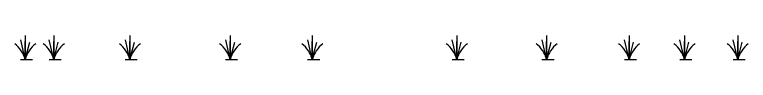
# Model space of a CAD drawing. Header units: millimetres. Extents: x 563079 to 571925, y 2063830 to 2067381.
# Drawn here: x 570909.42 to 570946.32, y 2064920 to 2064921.21 of the extents above; entities that cross this region are included whole.
import ezdxf

# ---------------------------------------------------------------- set-up
doc = ezdxf.new("R2010")
doc.units = ezdxf.units.MM
doc.header["$MEASUREMENT"] = 0

# ---------------------------------------------------------------- blocks, each defined once
blk = doc.blocks.new('A$C1BB84E8D')
at = {"color": 3, "linetype": 'Continuous'}
for p, q in [((7.09, 16.15), (7.09, 0)), ((7.09, 0), (4.08, 13.14)), ((7.09, 0), (7.09, 12.04)), ((7.09, 0), (10.11, 11.77)), ((3.95, 0), (12.03, 0))]:
    blk.add_line(p, q, dxfattribs=at)
for centre, start, end in [((-11.97, -5.1), 14.9748, 52.6561), ((26.16, -5.1), 127.3439, 165.0252)]:
    blk.add_arc(centre, 19.74, start, end, dxfattribs=at)

msp = doc.modelspace()

# ---------------------------------------------------------------- block references
at = {"color": 8, "linetype": 'Continuous', "xscale": 0.07499999995343387, "yscale": 0.07499999995343387, "zscale": 0.07499999995343387}
for p in [(570909.42401, 2064919.99947), (570910.86081, 2064919.99947), (570914.68801, 2064919.99947), (570919.7317, 2064919.99947), (570923.8615, 2064919.99947), (570931.12454, 2064919.99947), (570935.64596, 2064919.99947), (570939.79036, 2064919.99947), (570942.5751, 2064919.99947), (570945.25555, 2064919.99947)]:
    msp.add_blockref('A$C1BB84E8D', p, dxfattribs=at)

doc.saveas('drawing.dxf')
